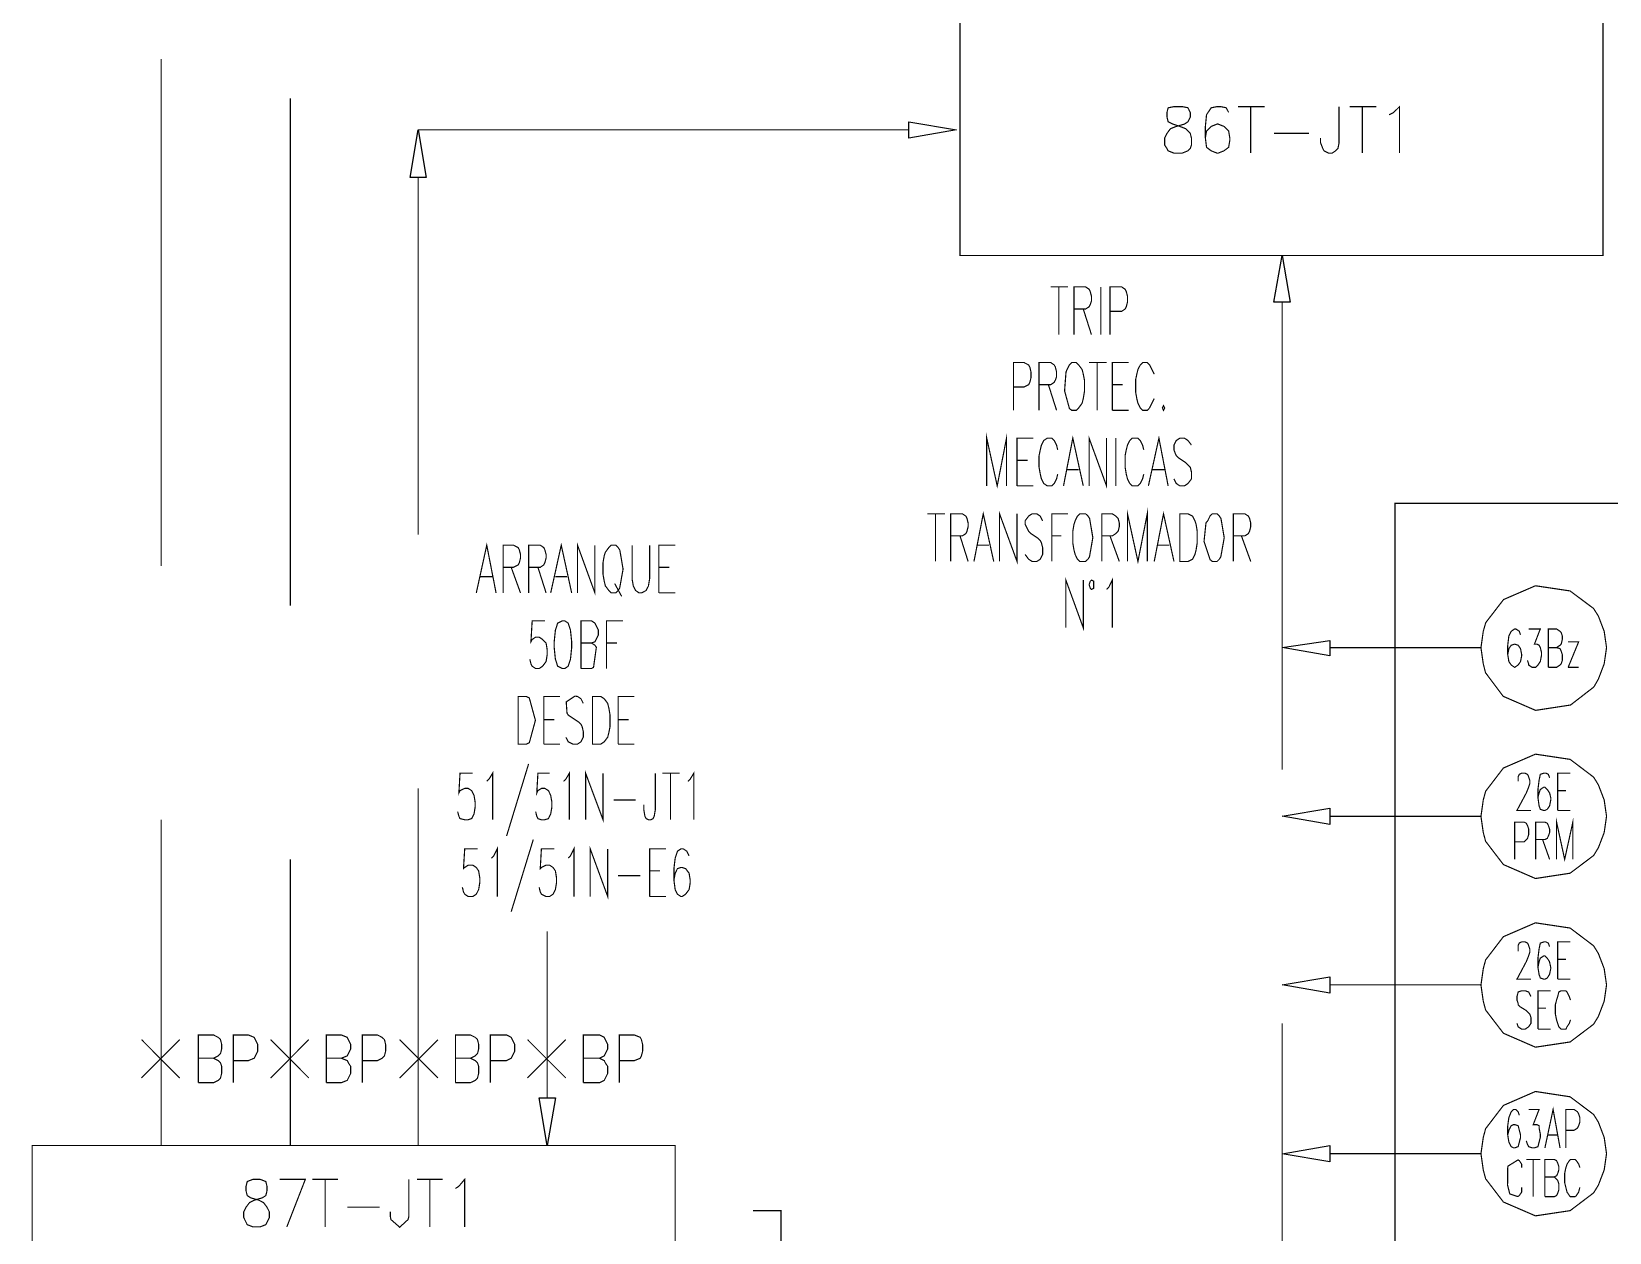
# Model space of a CAD drawing. Header units: millimetres. Extents: x -1355 to 3509, y -1443 to -567.
# Drawn here: x 3079.9 to 3141, y -884.8 to -838.3 of the extents above; entities that cross this region are included whole.
import ezdxf

# ---------------------------------------------------------------- set-up
doc = ezdxf.new("R2010")
doc.units = ezdxf.units.MM

msp = doc.modelspace()

# ---------------------------------------------------------------- linework, layer by layer
at = {"color": 0, "const_width": 0.045}
for points in [[(3140.77, -846.997), (3140.77, -837.267), (3115.86, -837.267), (3115.86, -846.997), (3140.77, -846.997)], [(3124.148, -841.231), (3123.922, -841.276), (3123.878, -841.455), (3123.878, -841.636), (3123.922, -841.816), (3124.104, -841.907), (3124.374, -841.997), (3124.6, -842.085), (3124.779, -842.267), (3124.825, -842.446), (3124.825, -842.718), (3124.779, -842.854), (3124.69, -842.942), (3124.465, -843.032), (3124.148, -843.032), (3123.922, -842.942), (3123.878, -842.854), (3123.787, -842.718), (3123.787, -842.446), (3123.878, -842.267), (3124.013, -842.085), (3124.239, -841.997), (3124.553, -841.907), (3124.69, -841.816), (3124.779, -841.636), (3124.779, -841.455), (3124.69, -841.276), (3124.465, -841.231), (3124.148, -841.231)], [(3120.186, -851.141), (3120.095, -851.232), (3120.005, -851.411), (3119.966, -851.505), (3119.91, -852.235), (3120.098, -852.921), (3120.186, -852.989), (3120.365, -852.989), (3120.455, -852.897), (3120.59, -852.716), (3120.634, -852.537), (3120.679, -852.268), (3120.679, -851.816), (3120.634, -851.59), (3120.59, -851.411), (3120.455, -851.232), (3120.365, -851.141), (3120.186, -851.141)], [(3123.743, -852.807), (3123.699, -852.897), (3123.743, -852.989), (3123.787, -852.897), (3123.743, -852.807)], [(3120.5, -856.997), (3120.409, -857.086), (3120.32, -857.268), (3120.274, -857.402), (3120.229, -857.672), (3120.229, -858.123), (3120.274, -858.394), (3120.32, -858.572), (3120.409, -858.754), (3120.5, -858.842), (3120.726, -858.842), (3120.817, -858.754), (3120.875, -858.66), (3121.005, -857.921), (3120.881, -857.182), (3120.817, -857.086), (3120.726, -856.997), (3120.5, -856.997)], [(3124.374, -858.842), (3124.374, -856.997), (3124.69, -856.997), (3124.869, -857.086), (3124.96, -857.268), (3125.005, -857.402), (3125.048, -857.672), (3125.048, -858.123), (3125.005, -858.394), (3124.96, -858.572), (3124.869, -858.754), (3124.69, -858.842), (3124.374, -858.842)], [(3125.635, -856.997), (3125.544, -857.086), (3125.455, -857.268), (3125.388, -857.349), (3125.312, -858.068), (3125.547, -858.772), (3125.635, -858.842), (3125.816, -858.842), (3125.905, -858.754), (3125.963, -858.66), (3126.095, -857.921), (3125.969, -857.182), (3125.905, -857.086), (3125.816, -856.997), (3125.635, -856.997)], [(3132.708, -899.565), (3132.708, -856.59), (3144.192, -856.59), (3144.192, -899.565), (3132.708, -899.565)], [(3102.347, -858.212), (3102.256, -858.303), (3102.121, -858.484), (3102.077, -858.62), (3102.03, -858.889), (3102.03, -859.338), (3102.077, -859.61), (3102.121, -859.789), (3102.256, -859.968), (3102.347, -860.06), (3102.526, -860.06), (3102.616, -859.968), (3102.675, -859.874), (3102.807, -859.138), (3102.681, -858.4), (3102.616, -858.303), (3102.526, -858.212), (3102.347, -858.212)], [(3121.04, -859.745), (3121.04, -859.608), (3120.951, -859.563), (3120.905, -859.608), (3120.86, -859.745), (3120.905, -859.88), (3120.951, -859.924), (3121.04, -859.88), (3121.04, -859.745)], [(3140.905, -862.177), (3140.814, -861.546), (3140.59, -860.96), (3140.403, -860.663), (3139.492, -859.983), (3138.151, -859.783), (3136.916, -860.317), (3136.225, -861.212), (3136.13, -861.546), (3136.04, -862.177), (3136.13, -862.807), (3136.215, -863.147), (3136.901, -864.063), (3138.157, -864.608), (3139.512, -864.4), (3140.415, -863.701), (3140.59, -863.394), (3140.814, -862.807), (3140.905, -862.177)], [(3100.455, -861.141), (3100.273, -861.229), (3100.185, -861.502), (3100.139, -861.951), (3100.139, -862.177), (3100.185, -862.628), (3100.273, -862.898), (3100.455, -862.989), (3100.547, -862.989), (3100.681, -862.898), (3100.769, -862.628), (3100.816, -862.177), (3100.816, -861.951), (3100.769, -861.502), (3100.681, -861.229), (3100.547, -861.141), (3100.455, -861.141)], [(3098.742, -865.915), (3098.742, -864.068), (3099.059, -864.068), (3099.174, -864.127), (3099.411, -864.992), (3099.176, -865.857), (3099.059, -865.915), (3098.742, -865.915)], [(3101.625, -865.915), (3101.625, -864.068), (3101.942, -864.068), (3102.077, -864.158), (3102.212, -864.338), (3102.256, -864.52), (3102.302, -864.789), (3102.302, -865.241), (3102.256, -865.464), (3102.212, -865.646), (3102.077, -865.824), (3101.942, -865.915), (3101.625, -865.915)], [(3140.905, -868.708), (3140.814, -868.077), (3140.59, -867.494), (3140.406, -867.194), (3139.495, -866.505), (3138.151, -866.303), (3136.91, -866.84), (3136.221, -867.74), (3136.13, -868.077), (3136.04, -868.708), (3136.13, -869.338), (3136.221, -869.678), (3136.91, -870.578), (3138.151, -871.118), (3139.495, -870.913), (3140.406, -870.226), (3140.59, -869.924), (3140.814, -869.338), (3140.905, -868.708)], [(3140.905, -875.238), (3140.814, -874.608), (3140.59, -874.024), (3140.406, -873.725), (3139.495, -873.036), (3138.151, -872.834), (3136.91, -873.37), (3136.221, -874.27), (3136.13, -874.608), (3136.04, -875.238), (3136.13, -875.869), (3136.221, -876.209), (3136.91, -877.109), (3138.151, -877.649), (3139.495, -877.447), (3140.406, -876.758), (3140.59, -876.455), (3140.814, -875.869), (3140.905, -875.238)], [(3140.905, -881.772), (3140.814, -881.142), (3140.59, -880.555), (3140.406, -880.256), (3139.495, -879.57), (3138.151, -879.364), (3136.91, -879.904), (3136.221, -880.804), (3136.13, -881.142), (3136.04, -881.772), (3136.13, -882.403), (3136.221, -882.743), (3136.91, -883.644), (3138.151, -884.18), (3139.495, -883.978), (3140.406, -883.289), (3140.59, -882.987), (3140.814, -882.403), (3140.905, -881.772)], [(3079.915, -891.142), (3079.915, -881.456), (3104.825, -881.456), (3104.825, -891.142), (3079.915, -891.142)], [(3088.473, -882.764), (3088.247, -882.851), (3088.202, -883.033), (3088.202, -883.212), (3088.247, -883.394), (3088.382, -883.482), (3088.698, -883.573), (3088.877, -883.664), (3089.012, -883.843), (3089.103, -884.024), (3089.103, -884.247), (3088.968, -884.521), (3088.742, -884.608), (3088.473, -884.608), (3088.247, -884.521), (3088.112, -884.247), (3088.112, -884.024), (3088.202, -883.843), (3088.337, -883.664), (3088.516, -883.573), (3088.833, -883.482), (3088.968, -883.394), (3089.012, -883.212), (3089.012, -883.033), (3088.968, -882.851), (3088.742, -882.764), (3088.473, -882.764)]]:
    msp.add_lwpolyline(points, close=True, dxfattribs=at)
for points in [[(3084.915, -839.384), (3084.915, -859.024)], [(3089.915, -840.915), (3089.915, -860.555)], [(3126.265, -841.455), (3126.174, -841.276), (3125.951, -841.231), (3125.816, -841.231), (3125.59, -841.276), (3125.409, -841.545), (3125.365, -841.997), (3125.365, -842.446), (3125.409, -842.807), (3125.59, -842.942), (3125.816, -843.032), (3125.86, -843.032), (3126.086, -842.942), (3126.265, -842.807), (3126.312, -842.537), (3126.312, -842.446), (3126.265, -842.176), (3126.086, -841.997), (3125.86, -841.907), (3125.816, -841.907), (3125.59, -841.997), (3125.409, -842.176), (3125.365, -842.446)], [(3126.626, -841.231), (3127.661, -841.231)], [(3127.121, -841.231), (3127.121, -843.032)], [(3130.544, -841.231), (3130.544, -842.628), (3130.5, -842.854), (3130.409, -842.942), (3130.274, -843.032), (3130.14, -843.032), (3129.96, -842.942), (3129.914, -842.854), (3129.826, -842.628), (3129.826, -842.446)], [(3130.952, -841.231), (3131.987, -841.231)], [(3131.447, -841.231), (3131.447, -843.032)], [(3132.482, -841.545), (3132.661, -841.455), (3132.887, -841.231), (3132.887, -843.032)], [(3113.877, -842.132), (3094.868, -842.132)], [(3128.022, -842.267), (3129.374, -842.267)], [(3094.868, -843.98), (3094.868, -857.807)], [(3119.374, -848.211), (3120.048, -848.211)], [(3119.69, -848.211), (3119.69, -850.059)], [(3120.274, -850.059), (3120.274, -848.211), (3120.726, -848.211), (3120.86, -848.302), (3120.905, -848.393), (3120.951, -848.572), (3120.951, -848.754), (3120.905, -848.889), (3120.86, -848.98), (3120.726, -849.068), (3120.274, -849.068)], [(3121.312, -848.211), (3121.312, -850.059)], [(3121.669, -850.059), (3121.669, -848.211), (3122.121, -848.211), (3122.256, -848.302), (3122.3, -848.393), (3122.347, -848.572), (3122.347, -848.798), (3122.3, -848.98), (3122.256, -849.068), (3122.121, -849.158), (3121.669, -849.158)], [(3128.339, -848.798), (3128.339, -866.907)], [(3120.634, -849.068), (3120.951, -850.059)], [(3117.934, -852.989), (3117.934, -851.141), (3118.339, -851.141), (3118.517, -851.232), (3118.565, -851.32), (3118.608, -851.502), (3118.608, -851.728), (3118.565, -851.907), (3118.517, -851.997), (3118.339, -852.085), (3117.934, -852.085)], [(3118.922, -852.989), (3118.922, -851.141), (3119.374, -851.141), (3119.508, -851.232), (3119.555, -851.32), (3119.6, -851.502), (3119.6, -851.681), (3119.555, -851.816), (3119.508, -851.907), (3119.374, -851.997), (3118.922, -851.997)], [(3120.86, -851.141), (3121.535, -851.141)], [(3121.174, -851.141), (3121.174, -852.989)], [(3121.76, -852.989), (3121.76, -851.141), (3122.391, -851.141)], [(3123.383, -851.59), (3123.203, -851.232), (3123.113, -851.141), (3122.934, -851.141), (3122.843, -851.232), (3122.752, -851.411), (3122.708, -851.59), (3122.661, -851.816), (3122.661, -852.268), (3122.708, -852.537), (3122.752, -852.716), (3122.843, -852.897), (3122.934, -852.989), (3123.113, -852.989), (3123.203, -852.897), (3123.383, -852.537)], [(3119.283, -851.997), (3119.6, -852.989)], [(3121.76, -851.997), (3122.166, -851.997)], [(3121.76, -852.989), (3122.391, -852.989)], [(3116.895, -855.915), (3116.895, -854.068), (3117.3, -855.915), (3117.661, -854.068), (3117.661, -855.915)], [(3118.068, -855.915), (3118.068, -854.068), (3118.699, -854.068)], [(3119.643, -854.52), (3119.6, -854.337), (3119.508, -854.158), (3119.417, -854.068), (3119.239, -854.068), (3119.103, -854.158), (3119.013, -854.337), (3118.969, -854.52), (3118.922, -854.745), (3118.922, -855.194), (3118.969, -855.463), (3119.013, -855.646), (3119.103, -855.824), (3119.239, -855.915), (3119.417, -855.915), (3119.508, -855.824), (3119.6, -855.646), (3119.643, -855.463)], [(3119.869, -855.915), (3120.229, -854.068), (3120.634, -855.915)], [(3120.86, -855.915), (3120.86, -854.068), (3121.535, -855.915), (3121.535, -854.068)], [(3121.895, -854.068), (3121.895, -855.915)], [(3122.978, -854.52), (3122.931, -854.337), (3122.843, -854.158), (3122.752, -854.068), (3122.526, -854.068), (3122.438, -854.158), (3122.347, -854.337), (3122.3, -854.52), (3122.256, -854.745), (3122.256, -855.194), (3122.3, -855.463), (3122.347, -855.646), (3122.438, -855.824), (3122.526, -855.915), (3122.752, -855.915), (3122.843, -855.824), (3122.931, -855.646), (3122.978, -855.463)], [(3123.157, -855.915), (3123.565, -854.068), (3123.922, -855.915)], [(3124.825, -854.337), (3124.69, -854.158), (3124.553, -854.068), (3124.374, -854.068), (3124.239, -854.158), (3124.148, -854.337), (3124.148, -854.52), (3124.195, -854.654), (3124.239, -854.745), (3124.329, -854.834), (3124.6, -855.015), (3124.779, -855.194), (3124.825, -855.376), (3124.825, -855.646), (3124.69, -855.824), (3124.553, -855.915), (3124.374, -855.915), (3124.239, -855.824), (3124.148, -855.646)], [(3118.068, -854.924), (3118.474, -854.924)], [(3120.005, -855.285), (3120.455, -855.285)], [(3123.292, -855.285), (3123.787, -855.285)], [(3118.068, -855.915), (3118.699, -855.915)], [(3114.599, -856.997), (3115.274, -856.997)], [(3114.913, -856.997), (3114.913, -858.842)], [(3115.5, -858.842), (3115.5, -856.997), (3115.951, -856.997), (3116.086, -857.086), (3116.13, -857.177), (3116.174, -857.355), (3116.174, -857.494), (3116.13, -857.672), (3116.086, -857.763), (3115.951, -857.851), (3115.5, -857.851)], [(3116.4, -858.842), (3116.76, -856.997), (3117.165, -858.842)], [(3117.391, -858.842), (3117.391, -856.997), (3118.068, -858.842), (3118.068, -856.997)], [(3119.06, -857.268), (3118.969, -857.086), (3118.834, -856.997), (3118.652, -856.997), (3118.517, -857.086), (3118.382, -857.268), (3118.382, -857.402), (3118.517, -857.672), (3118.608, -857.763), (3118.878, -857.942), (3118.969, -858.032), (3119.013, -858.123), (3119.06, -858.303), (3119.06, -858.572), (3118.969, -858.754), (3118.834, -858.842), (3118.652, -858.842), (3118.517, -858.754), (3118.382, -858.572)], [(3119.417, -858.842), (3119.417, -856.997), (3120.048, -856.997)], [(3121.356, -858.842), (3121.356, -856.997), (3121.76, -856.997), (3121.895, -857.086), (3121.986, -857.177), (3122.03, -857.355), (3122.03, -857.494), (3121.986, -857.672), (3121.895, -857.763), (3121.76, -857.851), (3121.356, -857.851)], [(3122.347, -858.842), (3122.347, -856.997), (3122.752, -858.842), (3123.113, -856.997), (3123.113, -858.842)], [(3123.383, -858.842), (3123.743, -856.997), (3124.148, -858.842)], [(3126.447, -858.842), (3126.447, -856.997), (3126.895, -856.997), (3127.03, -857.086), (3127.077, -857.177), (3127.121, -857.355), (3127.121, -857.494), (3127.077, -857.672), (3127.03, -857.763), (3126.895, -857.851), (3126.447, -857.851)], [(3097.121, -860.06), (3097.526, -858.212), (3097.887, -860.06)], [(3098.159, -860.06), (3098.159, -858.212), (3098.563, -858.212), (3098.742, -858.303), (3098.789, -858.394), (3098.833, -858.572), (3098.833, -858.708), (3098.789, -858.889), (3098.742, -858.977), (3098.563, -859.068), (3098.159, -859.068)], [(3099.147, -860.06), (3099.147, -858.212), (3099.599, -858.212), (3099.734, -858.303), (3099.777, -858.394), (3099.825, -858.572), (3099.825, -858.708), (3099.777, -858.889), (3099.734, -858.977), (3099.599, -859.068), (3099.147, -859.068)], [(3100.003, -860.06), (3100.412, -858.212), (3100.816, -860.06)], [(3101.042, -860.06), (3101.042, -858.212), (3101.716, -860.06), (3101.716, -858.212)], [(3103.156, -858.212), (3103.156, -859.52), (3103.203, -859.789), (3103.294, -859.968), (3103.428, -860.06), (3103.517, -860.06), (3103.699, -859.968), (3103.79, -859.789), (3103.834, -859.52), (3103.834, -858.212)], [(3104.194, -860.06), (3104.194, -858.212), (3104.825, -858.212)], [(3115.86, -857.851), (3116.174, -858.842)], [(3116.535, -858.212), (3116.986, -858.212)], [(3119.417, -857.851), (3119.779, -857.851)], [(3121.669, -857.851), (3122.03, -858.842)], [(3123.517, -858.212), (3123.969, -858.212)], [(3126.761, -857.851), (3127.121, -858.842)], [(3097.256, -859.429), (3097.752, -859.429)], [(3098.473, -859.068), (3098.833, -860.06)], [(3099.508, -859.068), (3099.825, -860.06)], [(3100.185, -859.429), (3100.634, -859.429)], [(3104.194, -859.068), (3104.599, -859.068)], [(3102.482, -859.698), (3102.752, -860.194)], [(3119.96, -861.411), (3119.96, -859.563), (3120.634, -861.411), (3120.634, -859.563)], [(3121.535, -859.924), (3121.626, -859.834), (3121.76, -859.563), (3121.76, -861.411)], [(3104.194, -860.06), (3104.825, -860.06)], [(3099.777, -861.141), (3099.285, -861.141), (3099.238, -861.951), (3099.285, -861.863), (3099.42, -861.772), (3099.555, -861.772), (3099.69, -861.863), (3099.825, -861.998), (3099.868, -862.268), (3099.868, -862.446), (3099.825, -862.716), (3099.69, -862.898), (3099.555, -862.989), (3099.42, -862.989), (3099.285, -862.898), (3099.238, -862.807), (3099.194, -862.628)], [(3101.176, -862.989), (3101.176, -861.141), (3101.582, -861.141), (3101.716, -861.229), (3101.851, -861.502), (3101.851, -861.681), (3101.716, -861.951), (3101.582, -861.998), (3101.176, -861.998)], [(3102.168, -862.989), (3102.168, -861.141), (3102.799, -861.141)], [(3137.574, -861.681), (3137.526, -861.546), (3137.392, -861.455), (3137.347, -861.455), (3137.212, -861.546), (3137.121, -861.725), (3137.078, -862.086), (3137.078, -862.446), (3137.121, -862.716), (3137.212, -862.851), (3137.347, -862.942), (3137.482, -862.851), (3137.574, -862.716), (3137.617, -862.494), (3137.617, -862.446), (3137.574, -862.22), (3137.482, -862.086), (3137.347, -862.042), (3137.212, -862.086), (3137.121, -862.22), (3137.078, -862.446)], [(3137.887, -861.455), (3138.339, -861.455), (3138.113, -862.042), (3138.204, -862.042), (3138.292, -862.086), (3138.339, -862.177), (3138.383, -862.355), (3138.383, -862.494), (3138.339, -862.716), (3138.248, -862.851), (3138.157, -862.942), (3138.022, -862.942), (3137.887, -862.851), (3137.887, -862.807), (3137.843, -862.672)], [(3138.652, -862.942), (3138.652, -861.455), (3138.969, -861.455), (3139.104, -861.546), (3139.148, -861.59), (3139.192, -861.725), (3139.192, -861.863), (3139.148, -862.042), (3139.104, -862.086), (3138.969, -862.177), (3138.652, -862.177)], [(3101.582, -861.998), (3101.716, -862.086), (3101.772, -862.164), (3101.663, -862.942), (3101.582, -862.989), (3101.176, -862.989)], [(3102.168, -861.998), (3102.573, -861.998)], [(3130.183, -862.177), (3136.04, -862.177)], [(3138.969, -862.177), (3139.104, -862.22), (3139.148, -862.312), (3139.192, -862.446), (3139.192, -862.672), (3139.148, -862.807), (3139.104, -862.851), (3138.969, -862.942), (3138.652, -862.942)], [(3139.418, -862.942), (3139.826, -861.951), (3139.418, -861.951)], [(3139.418, -862.942), (3139.826, -862.942)], [(3099.734, -865.915), (3099.734, -864.068), (3100.364, -864.068)], [(3101.265, -864.338), (3101.176, -864.158), (3101.042, -864.068), (3100.942, -864.056), (3100.605, -864.28), (3100.634, -864.708), (3100.681, -864.789), (3100.816, -864.88), (3101.086, -865.06), (3101.176, -865.15), (3101.221, -865.241), (3101.265, -865.42), (3101.265, -865.646), (3101.176, -865.824), (3101.042, -865.915), (3100.86, -865.915), (3100.681, -865.824), (3100.59, -865.646)], [(3102.616, -865.915), (3102.616, -864.068), (3103.247, -864.068)], [(3099.734, -864.969), (3100.139, -864.969)], [(3102.616, -864.969), (3103.022, -864.969)], [(3099.734, -865.915), (3100.364, -865.915)], [(3102.616, -865.915), (3103.247, -865.915)], [(3099.147, -866.681), (3098.294, -869.473)], [(3096.986, -867.042), (3096.49, -867.042), (3096.447, -867.807), (3096.49, -867.716), (3096.672, -867.629), (3096.807, -867.629), (3096.942, -867.716), (3097.033, -867.898), (3097.077, -868.168), (3097.077, -868.347), (3097.033, -868.62), (3096.942, -868.798), (3096.807, -868.843), (3096.672, -868.843), (3096.49, -868.798), (3096.447, -868.708), (3096.399, -868.529)], [(3097.526, -867.355), (3097.616, -867.268), (3097.752, -867.042), (3097.752, -868.843)], [(3099.959, -867.042), (3099.508, -867.042), (3099.464, -867.807), (3099.508, -867.716), (3099.643, -867.629), (3099.777, -867.629), (3099.916, -867.716), (3100.003, -867.898), (3100.05, -868.168), (3100.05, -868.347), (3100.003, -868.62), (3099.916, -868.798), (3099.777, -868.843), (3099.643, -868.843), (3099.508, -868.798), (3099.464, -868.708), (3099.42, -868.529)], [(3100.499, -867.355), (3100.59, -867.268), (3100.725, -867.042), (3100.725, -868.843)], [(3101.356, -868.843), (3101.356, -867.042), (3102.03, -868.843), (3102.03, -867.042)], [(3104.059, -867.042), (3104.059, -868.438), (3104.013, -868.708), (3103.968, -868.798), (3103.877, -868.843), (3103.787, -868.843), (3103.699, -868.798), (3103.652, -868.708), (3103.608, -868.438), (3103.608, -868.258)], [(3104.329, -867.042), (3105.003, -867.042)], [(3104.643, -867.042), (3104.643, -868.843)], [(3105.32, -867.355), (3105.408, -867.268), (3105.546, -867.042), (3105.546, -868.843)], [(3137.482, -867.355), (3137.482, -867.177), (3137.526, -867.086), (3137.617, -867.042), (3137.752, -867.042), (3137.843, -867.086), (3137.887, -867.177), (3137.932, -867.312), (3137.932, -867.446), (3137.887, -867.581), (3137.796, -867.807), (3137.435, -868.482), (3137.978, -868.482)], [(3138.7, -867.221), (3138.652, -867.086), (3138.561, -867.042), (3138.474, -867.042), (3138.339, -867.086), (3138.292, -867.312), (3138.248, -867.672), (3138.248, -867.986), (3138.292, -868.303), (3138.339, -868.438), (3138.474, -868.482), (3138.518, -868.482), (3138.609, -868.438), (3138.7, -868.303), (3138.744, -868.077), (3138.744, -867.986), (3138.7, -867.807), (3138.609, -867.672), (3138.518, -867.581), (3138.474, -867.581), (3138.339, -867.672), (3138.292, -867.807), (3138.248, -867.986)], [(3139.013, -868.482), (3139.013, -867.042), (3139.509, -867.042)], [(3094.868, -867.629), (3094.868, -881.456)], [(3139.013, -867.716), (3139.33, -867.716)], [(3102.437, -868.077), (3103.294, -868.077)], [(3139.013, -868.482), (3139.509, -868.482)], [(3084.915, -868.843), (3084.915, -881.456)], [(3130.183, -868.708), (3136.04, -868.708)], [(3137.347, -870.376), (3137.347, -868.934), (3137.709, -868.934), (3137.796, -868.977), (3137.843, -869.069), (3137.887, -869.203), (3137.887, -869.429), (3137.843, -869.564), (3137.709, -869.698), (3137.347, -869.698)], [(3138.157, -870.376), (3138.157, -868.934), (3138.518, -868.934), (3138.609, -868.977), (3138.652, -869.069), (3138.7, -869.203), (3138.7, -869.338), (3138.652, -869.473), (3138.609, -869.564), (3138.518, -869.608), (3138.157, -869.608)], [(3138.969, -870.376), (3138.969, -868.934), (3139.283, -870.376), (3139.6, -868.934), (3139.6, -870.376)], [(3099.329, -869.608), (3098.473, -872.403)], [(3138.427, -869.608), (3138.7, -870.376)], [(3089.915, -870.376), (3089.915, -881.456)], [(3097.168, -869.969), (3096.672, -869.969), (3096.625, -870.734), (3096.672, -870.69), (3096.807, -870.6), (3096.986, -870.6), (3097.121, -870.69), (3097.212, -870.824), (3097.256, -871.095), (3097.256, -871.276), (3097.212, -871.546), (3097.121, -871.725), (3096.986, -871.816), (3096.807, -871.816), (3096.672, -871.725), (3096.625, -871.637), (3096.581, -871.455)], [(3097.707, -870.329), (3097.798, -870.238), (3097.933, -869.969), (3097.933, -871.816)], [(3100.139, -869.969), (3099.643, -869.969), (3099.599, -870.734), (3099.643, -870.69), (3099.825, -870.6), (3099.959, -870.6), (3100.094, -870.69), (3100.185, -870.824), (3100.229, -871.095), (3100.229, -871.276), (3100.185, -871.546), (3100.094, -871.725), (3099.959, -871.816), (3099.825, -871.816), (3099.643, -871.725), (3099.599, -871.637), (3099.555, -871.455)], [(3100.681, -870.329), (3100.769, -870.241), (3100.904, -869.969), (3100.904, -871.816)], [(3101.534, -871.816), (3101.534, -869.969), (3102.212, -871.816), (3102.212, -869.969)], [(3103.834, -871.816), (3103.834, -869.969), (3104.464, -869.969)], [(3105.365, -870.241), (3105.274, -870.06), (3105.139, -869.969), (3105.051, -869.969), (3104.913, -870.06), (3104.825, -870.329), (3104.777, -870.734), (3104.777, -871.185), (3104.825, -871.546), (3104.913, -871.725), (3105.051, -871.816), (3105.094, -871.816), (3105.229, -871.725), (3105.365, -871.546), (3105.408, -871.276), (3105.408, -871.185), (3105.365, -870.915), (3105.229, -870.734), (3105.094, -870.69), (3105.051, -870.69), (3104.913, -870.734), (3104.825, -870.915), (3104.777, -871.185)], [(3102.616, -871.007), (3103.473, -871.007)], [(3103.834, -870.824), (3104.239, -870.824)], [(3103.834, -871.816), (3104.464, -871.816)], [(3099.868, -879.608), (3099.868, -873.168)], [(3137.482, -873.934), (3137.482, -873.708), (3137.526, -873.617), (3137.617, -873.573), (3137.752, -873.573), (3137.843, -873.617), (3137.887, -873.708), (3137.932, -873.843), (3137.932, -873.978), (3137.887, -874.112), (3137.796, -874.338), (3137.435, -875.015), (3137.978, -875.015)], [(3138.696, -873.755), (3138.652, -873.62), (3138.561, -873.573), (3138.474, -873.573), (3138.339, -873.62), (3138.292, -873.843), (3138.248, -874.203), (3138.248, -874.564), (3138.292, -874.834), (3138.339, -874.969), (3138.474, -875.015), (3138.518, -875.015), (3138.609, -874.969), (3138.696, -874.834), (3138.744, -874.608), (3138.744, -874.564), (3138.696, -874.338), (3138.609, -874.203), (3138.518, -874.112), (3138.474, -874.112), (3138.339, -874.203), (3138.292, -874.338), (3138.248, -874.564)], [(3139.013, -875.015), (3139.013, -873.573), (3139.509, -873.573)], [(3139.013, -874.25), (3139.33, -874.25)], [(3130.183, -875.238), (3136.04, -875.238)], [(3139.013, -875.015), (3139.509, -875.015)], [(3137.978, -875.69), (3137.887, -875.511), (3137.752, -875.464), (3137.617, -875.464), (3137.482, -875.511), (3137.435, -875.69), (3137.435, -875.825), (3137.482, -875.96), (3137.482, -876.007), (3137.574, -876.095), (3137.796, -876.23), (3137.932, -876.364), (3137.978, -876.502), (3137.978, -876.725), (3137.887, -876.86), (3137.752, -876.951), (3137.617, -876.951), (3137.482, -876.86), (3137.435, -876.725)], [(3138.248, -876.951), (3138.248, -875.464), (3138.744, -875.464)], [(3139.509, -875.825), (3139.465, -875.69), (3139.374, -875.511), (3139.33, -875.464), (3139.148, -875.464), (3139.057, -875.511), (3139.013, -875.69), (3138.969, -875.825), (3138.922, -876.007), (3138.922, -876.364), (3138.969, -876.59), (3139.057, -876.86), (3139.148, -876.951), (3139.33, -876.951), (3139.374, -876.86), (3139.465, -876.725), (3139.509, -876.59)], [(3138.248, -876.141), (3138.561, -876.141)], [(3128.339, -876.725), (3128.339, -894.79)], [(3138.248, -876.951), (3138.744, -876.951)], [(3084.15, -878.843), (3085.634, -877.356)], [(3085.634, -878.843), (3084.15, -877.356)], [(3086.355, -879.024), (3086.355, -877.177), (3086.942, -877.177), (3087.121, -877.268), (3087.212, -877.356), (3087.256, -877.538), (3087.256, -877.716), (3087.212, -877.898), (3087.121, -877.986), (3086.942, -878.077), (3086.355, -878.077)], [(3087.707, -879.024), (3087.707, -877.177), (3088.293, -877.177), (3088.516, -877.268), (3088.654, -877.538), (3088.654, -877.807), (3088.516, -878.077), (3088.293, -878.168), (3087.707, -878.168)], [(3089.15, -878.843), (3090.634, -877.356)], [(3090.634, -878.843), (3089.15, -877.356)], [(3091.312, -879.024), (3091.312, -877.177), (3091.895, -877.177), (3092.121, -877.268), (3092.256, -877.538), (3092.256, -877.716), (3092.121, -877.986), (3091.895, -878.077), (3091.312, -878.077)], [(3092.707, -879.024), (3092.707, -877.177), (3093.293, -877.177), (3093.473, -877.268), (3093.563, -877.356), (3093.607, -877.538), (3093.607, -877.807), (3093.563, -877.986), (3093.473, -878.077), (3093.293, -878.168), (3092.707, -878.168)], [(3094.147, -878.843), (3095.634, -877.356)], [(3095.634, -878.843), (3094.147, -877.356)], [(3096.312, -879.024), (3096.312, -877.177), (3096.895, -877.177), (3097.077, -877.268), (3097.168, -877.356), (3097.212, -877.538), (3097.212, -877.716), (3097.168, -877.898), (3097.077, -877.986), (3096.895, -878.077), (3096.312, -878.077)], [(3097.663, -879.024), (3097.663, -877.177), (3098.294, -877.177), (3098.473, -877.268), (3098.608, -877.538), (3098.608, -877.807), (3098.473, -878.077), (3098.294, -878.168), (3097.663, -878.168)], [(3099.103, -878.843), (3100.59, -877.356)], [(3100.59, -878.843), (3099.103, -877.356)], [(3101.265, -879.024), (3101.265, -877.177), (3101.895, -877.177), (3102.077, -877.268), (3102.212, -877.538), (3102.212, -877.716), (3102.077, -877.986), (3101.895, -878.077), (3101.265, -878.077)], [(3102.663, -879.024), (3102.663, -877.177), (3103.247, -877.177), (3103.473, -877.268), (3103.517, -877.356), (3103.563, -877.538), (3103.563, -877.807), (3103.517, -877.986), (3103.473, -878.077), (3103.247, -878.168), (3102.663, -878.168)], [(3086.942, -878.077), (3087.121, -878.168), (3087.212, -878.259), (3087.256, -878.394), (3087.256, -878.664), (3087.212, -878.843), (3087.121, -878.934), (3086.942, -879.024), (3086.355, -879.024)], [(3091.895, -878.077), (3092.121, -878.168), (3092.167, -878.259), (3092.256, -878.394), (3092.256, -878.664), (3092.121, -878.934), (3091.895, -879.024), (3091.312, -879.024)], [(3096.895, -878.077), (3097.077, -878.168), (3097.168, -878.259), (3097.212, -878.394), (3097.212, -878.664), (3097.168, -878.843), (3097.077, -878.934), (3096.895, -879.024), (3096.312, -879.024)], [(3101.895, -878.077), (3102.077, -878.168), (3102.121, -878.259), (3102.212, -878.394), (3102.212, -878.664), (3102.077, -878.934), (3101.895, -879.024), (3101.265, -879.024)], [(3137.526, -880.285), (3137.482, -880.15), (3137.392, -880.06), (3137.301, -880.06), (3137.212, -880.15), (3137.121, -880.374), (3137.078, -880.69), (3137.078, -881.05), (3137.121, -881.321), (3137.212, -881.5), (3137.301, -881.547), (3137.347, -881.547), (3137.482, -881.5), (3137.574, -881.142), (3137.574, -881.05), (3137.482, -880.69), (3137.347, -880.646), (3137.301, -880.646), (3137.212, -880.69), (3137.121, -880.869), (3137.078, -881.05)], [(3137.887, -880.06), (3138.292, -880.06), (3138.066, -880.646), (3138.204, -880.646), (3138.292, -880.69), (3138.292, -880.781), (3138.339, -881.007), (3138.339, -881.142), (3138.248, -881.5), (3138.113, -881.547), (3138.022, -881.547), (3137.887, -881.5), (3137.843, -881.411), (3137.796, -881.276)], [(3138.518, -881.547), (3138.835, -880.06), (3139.104, -881.547)], [(3139.33, -881.547), (3139.33, -880.06), (3139.644, -880.06), (3139.779, -880.15), (3139.826, -880.238), (3139.87, -880.374), (3139.87, -880.555), (3139.826, -880.69), (3139.779, -880.781), (3139.644, -880.869), (3139.33, -880.869)], [(3138.609, -881.05), (3139.013, -881.05)], [(3130.183, -881.772), (3136.04, -881.772)], [(3137.617, -882.312), (3137.617, -882.177), (3137.526, -882.042), (3137.476, -882.013), (3137.089, -882.253), (3137.078, -882.312), (3137.078, -882.898), (3137.066, -882.969), (3137.157, -883.33), (3137.465, -883.432), (3137.526, -883.394), (3137.617, -883.259), (3137.617, -883.077)], [(3137.796, -881.995), (3138.339, -881.995)], [(3138.066, -881.995), (3138.066, -883.438)], [(3138.518, -883.438), (3138.518, -881.995), (3138.878, -881.995), (3138.969, -882.042), (3139.013, -882.133), (3139.057, -882.268), (3139.057, -882.403), (3139.013, -882.538), (3138.969, -882.629), (3138.878, -882.673), (3138.518, -882.673)], [(3139.87, -882.312), (3139.826, -882.177), (3139.735, -882.042), (3139.688, -881.995), (3139.509, -881.995), (3139.465, -882.042), (3139.374, -882.177), (3139.33, -882.312), (3139.283, -882.538), (3139.283, -882.898), (3139.374, -883.259), (3139.465, -883.394), (3139.509, -883.438), (3139.688, -883.438), (3139.735, -883.394), (3139.826, -883.259), (3139.87, -883.077)], [(3089.781, -884.608), (3090.499, -882.764), (3089.508, -882.764)], [(3090.769, -882.764), (3091.76, -882.764)], [(3091.264, -882.764), (3091.264, -884.608)], [(3094.508, -882.764), (3094.508, -884.204), (3094.476, -884.324), (3094.153, -884.62), (3093.816, -884.324), (3093.79, -884.204), (3093.79, -884.024)], [(3094.825, -882.764), (3095.816, -882.764)], [(3095.32, -882.764), (3095.32, -884.608)], [(3096.312, -883.121), (3096.447, -883.033), (3096.672, -882.764), (3096.672, -884.608)], [(3138.878, -882.673), (3138.969, -882.764), (3139.013, -882.807), (3139.057, -882.942), (3139.057, -883.168), (3139.013, -883.303), (3138.969, -883.394), (3138.878, -883.438), (3138.518, -883.438)], [(3092.121, -883.843), (3093.382, -883.843)], [(3107.842, -883.978), (3108.925, -883.978), (3108.925, -888.573), (3107.842, -888.573)]]:
    msp.add_lwpolyline(points, dxfattribs=at)
at = {"color": 0}
for points in [[(3094.555, -843.98), (3094.868, -842.132), (3095.185, -843.98)], [(3113.877, -841.816), (3115.725, -842.132), (3113.877, -842.446)], [(3128.022, -848.798), (3128.339, -846.997), (3128.652, -848.798)], [(3130.183, -862.494), (3128.339, -862.177), (3130.183, -861.907)], [(3130.183, -869.024), (3128.339, -868.708), (3130.183, -868.394)], [(3130.183, -875.555), (3128.339, -875.238), (3130.183, -874.924)], [(3100.185, -879.608), (3099.868, -881.456), (3099.555, -879.608)], [(3130.183, -882.086), (3128.339, -881.772), (3130.183, -881.456)]]:
    msp.add_lwpolyline(points, close=True, dxfattribs=at)

doc.saveas('drawing.dxf')
